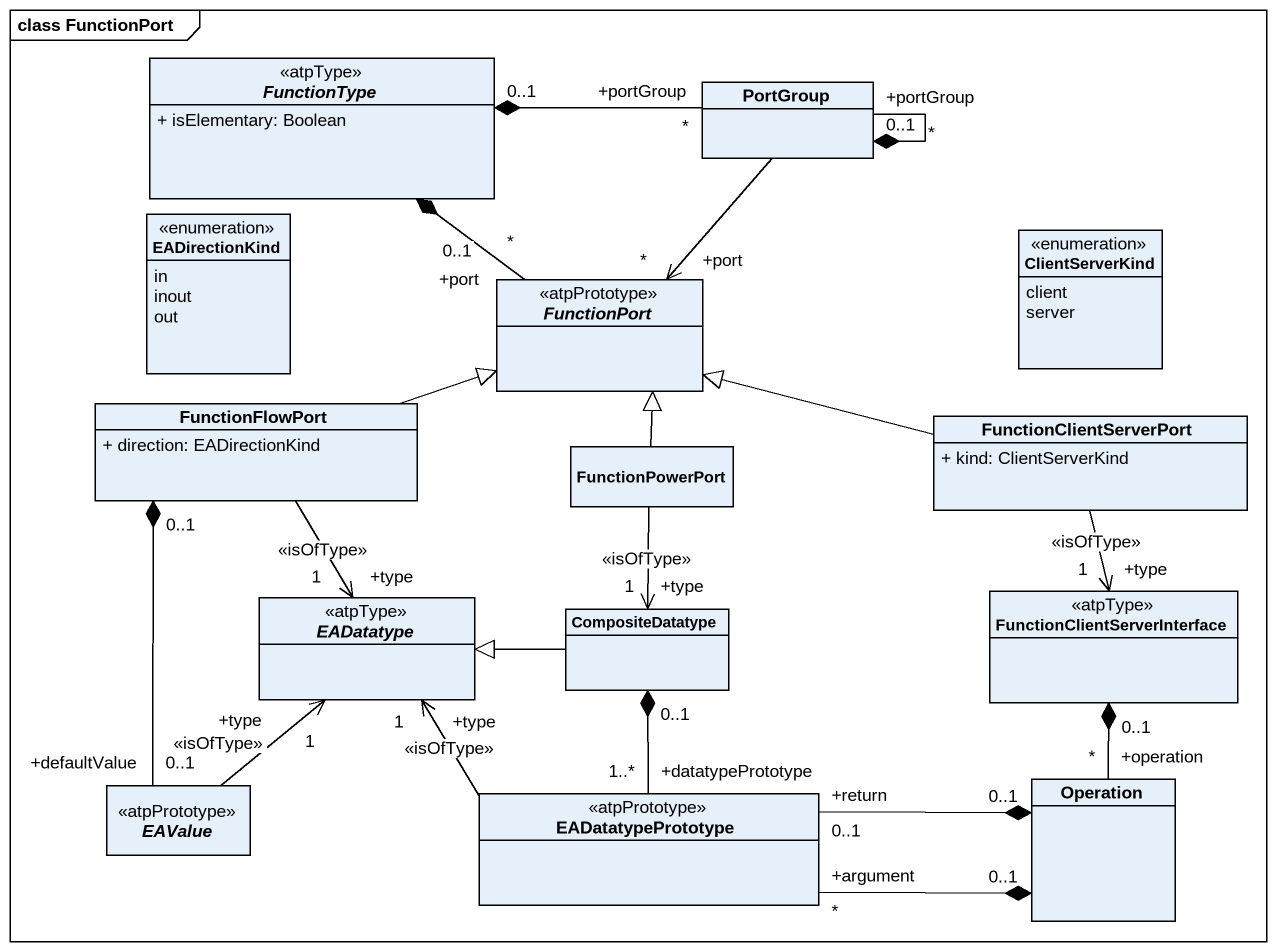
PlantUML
@startuml
mainframe class FunctionPort
hide circle
hide empty members
skinparam classAttributeIconSize 0
abstract class FunctionType <<atpType>> {
  + isElementary: Boolean
}
class PortGroup
enum EADirectionKind {
  in
  inout
  out
}
abstract class FunctionPort <<atpPrototype>>
enum ClientServerKind {
  client
  server
}
class FunctionFlowPort {
  + direction: EADirectionKind
}
class FunctionClientServerPort {
  + kind: ClientServerKind
}
class FunctionPowerPort
abstract class EADatatype <<atpType>>
class CompositeDatatype
class "FunctionClientServerInterface" as FunctionClientServerInterfac <<atpType>>
abstract class EAValue <<atpPrototype>>
class EADatatypePrototype <<atpPrototype>>
class Operation
FunctionType "0..1" *-right- "+portGroup\n*" PortGroup
FunctionType "0..1" *-- "+port\n*" FunctionPort
PortGroup "0..1" *-- "+portGroup\n*" PortGroup
PortGroup --> "+port\n*" FunctionPort
FunctionFlowPort -right-|> FunctionPort
FunctionFlowPort --> "+type\n1" EADatatype : <<isOfType>>
FunctionClientServerPort -left-|> FunctionPort
FunctionClientServerPort --> "+type\n1" FunctionClientServerInterfac : <<isOfType>>
FunctionPowerPort -up-|> FunctionPort
FunctionPowerPort --> "+type\n1" CompositeDatatype : <<isOfType>>
CompositeDatatype -left-|> EADatatype
CompositeDatatype "0..1" *-- "+datatypePrototype\n1..*" EADatatypePrototype
EAValue "+defaultValue\n0..1" -up-* "0..1" FunctionFlowPort
EAValue -up-> "+type\n1" EADatatype : <<isOfType>>
EADatatypePrototype -up-> "+type\n1" EADatatype : <<isOfType>>
EADatatypePrototype "+return\n0..1" -right-* "0..1" Operation
EADatatypePrototype "+argument\n*" -right-* "0..1" Operation
Operation "+operation\n*" -up-* "0..1" FunctionClientServerInterfac
@enduml
